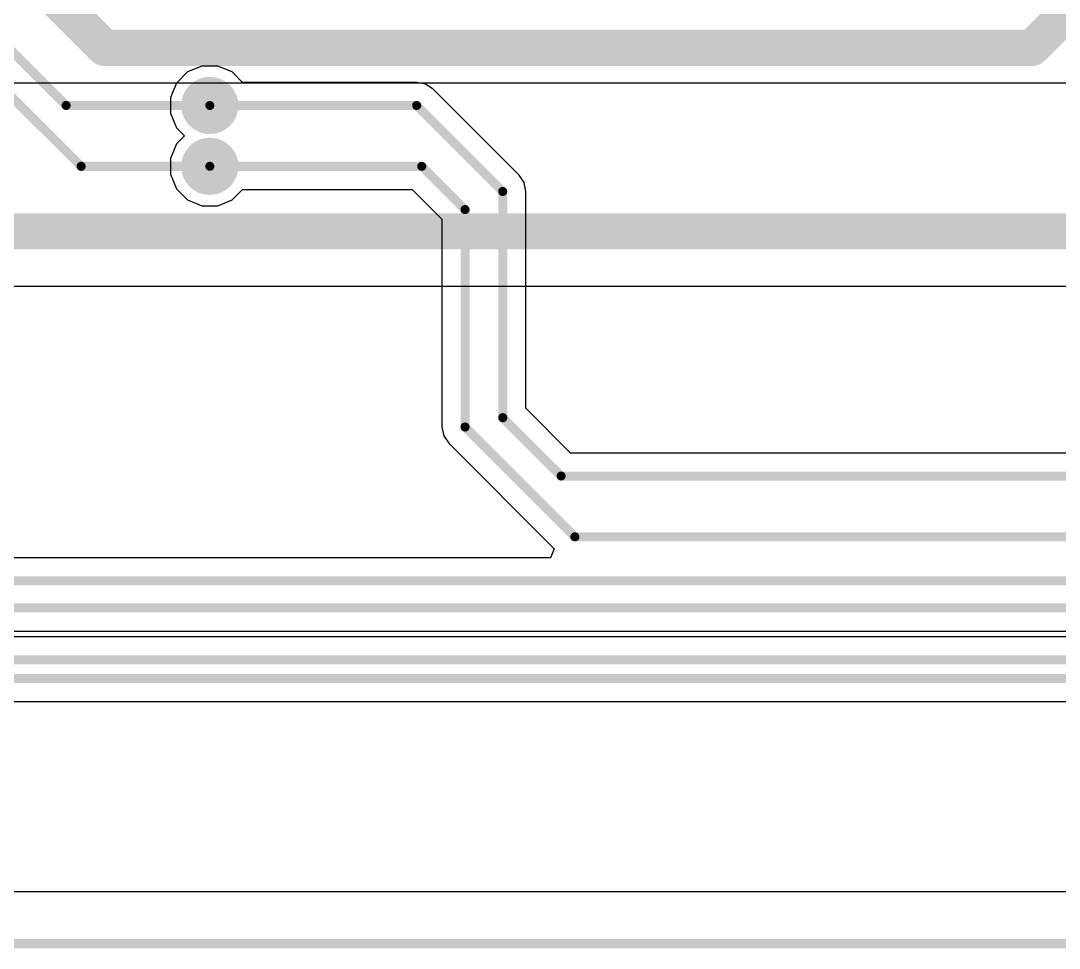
# Model space of a CAD drawing. Header units: millimetres. Extents: x 1 to 134, y -1 to 87.
# Drawn here: x 39.29 to 53.86, y -1.3 to 11.72 of the extents above; entities that cross this region are included whole.
import ezdxf

# ---------------------------------------------------------------- set-up
doc = ezdxf.new("R2010")
doc.units = ezdxf.units.MM
for name, color, linetype in [('BottomLayer', 5, 'Continuous'), ('BottomSolder', 6, 'Continuous'), ('TopLayer', 1, 'Continuous'), ('TopOverlay', 2, 'Continuous'), ('TopSolder', 216, 'Continuous'), ('ViaHoleLayer', 16, 'Continuous')]:
    doc.layers.add(name, color=color, linetype=linetype)

# ---------------------------------------------------------------- blocks, each defined once
blk = doc.blocks.new('1_1376430_8_1')
at = {"layer": 'TopOverlay', "const_width": 0.127}
blk.add_lwpolyline([(-56.35, -18.833), (56.35, -18.833)], dxfattribs=at)
blk.add_lwpolyline([(-56.35, -18.833), (56.35, -18.833)], dxfattribs=at)

msp = doc.modelspace()

# ---------------------------------------------------------------- hatches: boundary and pattern name
at = {"layer": 'BottomLayer'}
h = msp.add_hatch(color=5, dxfattribs=at)
edge = h.paths.add_edge_path()
edge.add_arc((41.939, 10.529), 0.3, 0, 360)
h = msp.add_hatch(color=5, dxfattribs=at)
edge = h.paths.add_edge_path()
edge.add_arc((41.939, 9.675), 0.3, 0, 360)
at = {"layer": 'BottomSolder'}
h = msp.add_hatch(color=6, dxfattribs=at)
edge = h.paths.add_edge_path()
edge.add_arc((41.939, 10.529), 0.402, 0, 360)
h = msp.add_hatch(color=6, dxfattribs=at)
edge = h.paths.add_edge_path()
edge.add_arc((41.939, 9.675), 0.402, 0, 360)
at = {"layer": 'TopLayer'}
h = msp.add_hatch(color=1, dxfattribs=at)
edge = h.paths.add_edge_path()
edge.add_arc((41.939, 10.529), 0.3, 0, 360)
h = msp.add_hatch(color=1, dxfattribs=at)
edge = h.paths.add_edge_path()
edge.add_arc((41.939, 9.675), 0.3, 0, 360)
at = {"layer": 'TopSolder'}
h = msp.add_hatch(color=216, dxfattribs=at)
edge = h.paths.add_edge_path()
edge.add_arc((41.939, 10.529), 0.402, 0, 360)
h = msp.add_hatch(color=216, dxfattribs=at)
edge = h.paths.add_edge_path()
edge.add_arc((41.939, 9.675), 0.402, 0, 360)
at = {"layer": 'ViaHoleLayer'}
h = msp.add_hatch(color=16, dxfattribs=at)
edge = h.paths.add_edge_path()
edge.add_arc((41.939, 10.529), 0.15, 0, 360)
h = msp.add_hatch(color=16, dxfattribs=at)
edge = h.paths.add_edge_path()
edge.add_arc((41.939, 9.675), 0.15, 0, 360)

# ---------------------------------------------------------------- linework, layer by layer
at = {"layer": 'BottomLayer'}
for p, q in [((41.829, 11.083), (41.626, 10.999)), ((42.05, 11.083), (41.829, 11.083)), ((42.253, 10.999), (42.05, 11.083)), ((41.626, 10.999), (41.47, 10.843)), ((42.399, 10.853), (42.253, 10.999)), ((41.47, 10.843), (41.385, 10.639)), ((44.843, 10.853), (42.399, 10.853)), ((44.967, 10.828), (44.843, 10.853)), ((45.072, 10.758), (44.967, 10.828)), ((46.279, 9.551), (45.072, 10.758)), ((41.385, 10.639), (41.385, 10.419)), ((41.385, 10.419), (41.47, 10.215)), ((41.47, 10.215), (41.583, 10.102)), ((41.583, 10.102), (41.47, 9.989)), ((41.47, 9.989), (41.385, 9.785)), ((41.385, 9.785), (41.385, 9.565)), ((41.385, 9.565), (41.47, 9.361)), ((46.349, 9.446), (46.279, 9.551)), ((41.47, 9.361), (41.626, 9.205)), ((42.253, 9.205), (42.399, 9.351)), ((42.399, 9.351), (44.78, 9.351)), ((44.78, 9.351), (45.197, 8.934)), ((46.374, 9.322), (46.349, 9.446)), ((41.626, 9.205), (41.829, 9.121)), ((42.05, 9.121), (42.253, 9.205)), ((46.374, 6.281), (46.374, 9.322)), ((41.829, 9.121), (42.05, 9.121)), ((45.197, 8.934), (45.197, 6.016)), ((47.003, 5.651), (46.374, 6.281)), ((45.197, 6.016), (45.222, 5.892)), ((45.222, 5.892), (45.292, 5.787)), ((45.292, 5.787), (46.771, 4.307)), ((100.279, 5.651), (47.003, 5.651)), ((46.771, 4.307), (46.719, 4.18)), ((46.719, 4.18), (16.935, 4.18)), ((16.643, 3.152), (106.244, 3.152)), ((133.985, -0.508), (1.041, -0.508))]:
    msp.add_line(p, q, dxfattribs=at)
at = {"layer": 'BottomLayer', "const_width": 0.127}
for points in [[(41.939, 10.529), (44.843, 10.529)], [(44.843, 10.529), (46.05, 9.322)], [(41.939, 9.675), (44.914, 9.675)], [(44.914, 9.675), (45.521, 9.068)], [(46.05, 6.147), (46.05, 9.322)], [(45.521, 6.016), (45.521, 9.068)], [(46.05, 6.147), (46.869, 5.328)], [(45.521, 6.016), (47.062, 4.474)], [(46.869, 5.328), (100.738, 5.328)], [(47.062, 4.474), (100.766, 4.474)], [(16.801, 3.857), (106.076, 3.857)], [(16.643, 3.476), (106.244, 3.476)]]:
    msp.add_lwpolyline(points, dxfattribs=at)
at = {"layer": 'BottomLayer', "const_width": 0.0635}
for points in [[(41.908, 10.529, 1), (41.971, 10.529, 1)], [(44.811, 10.529, 1), (44.875, 10.529, 1)], [(44.811, 10.529, 1), (44.875, 10.529, 1)], [(41.908, 9.675, 1), (41.971, 9.675, 1)], [(44.882, 9.675, 1), (44.945, 9.675, 1)], [(44.882, 9.675, 1), (44.945, 9.675, 1)], [(46.018, 9.322, 1), (46.082, 9.322, 1)], [(46.018, 9.322, 1), (46.082, 9.322, 1)], [(45.489, 9.068, 1), (45.553, 9.068, 1)], [(45.489, 9.068, 1), (45.553, 9.068, 1)], [(46.018, 6.147, 1), (46.082, 6.147, 1)], [(46.018, 6.147, 1), (46.082, 6.147, 1)], [(45.489, 6.016, 1), (45.553, 6.016, 1)], [(45.489, 6.016, 1), (45.553, 6.016, 1)], [(46.838, 5.328, 1), (46.901, 5.328, 1)], [(46.838, 5.328, 1), (46.901, 5.328, 1)], [(47.031, 4.474, 1), (47.094, 4.474, 1)], [(47.031, 4.474, 1), (47.094, 4.474, 1)]]:
    msp.add_lwpolyline(points, format="xyb", close=True, dxfattribs=at)
at = {"layer": 'TopLayer'}
for p, q in [((34.571, 10.846), (59.509, 10.846)), ((39.118, 7.994), (55.026, 7.994)), ((96.198, 3.071), (30.335, 3.071)), ((11.656, 2.162), (96.332, 2.162)), ((134.01, -0.508), (1.041, -0.508))]:
    msp.add_line(p, q, dxfattribs=at)
for points, const_width in [([(53.476, 11.337), (55.833, 13.695)], 0.508), ([(38.48, 13.318), (40.461, 11.337)], 0.508), ([(37.668, 12.783), (39.922, 10.529)], 0.127), ([(37.135, 12.672), (40.132, 9.675)], 0.127), ([(40.461, 11.337), (53.476, 11.337)], 0.508), ([(39.922, 10.529), (41.939, 10.529)], 0.127), ([(40.132, 9.675), (41.939, 9.675)], 0.127), ([(32.785, 8.763), (55.026, 8.763)], 0.508), ([(11.764, 2.747), (96.332, 2.747)], 0.127), ([(11.656, 2.485), (96.332, 2.485)], 0.127)]:
    msp.add_lwpolyline(points, dxfattribs=dict(at, const_width=const_width))
for points, const_width in [([(40.334, 11.337, 1), (40.588, 11.337, 1)], 0.254), ([(40.334, 11.337, 1), (40.588, 11.337, 1)], 0.254), ([(53.349, 11.337, 1), (53.603, 11.337, 1)], 0.254), ([(53.349, 11.337, 1), (53.603, 11.337, 1)], 0.254), ([(39.891, 10.529, 1), (39.954, 10.529, 1)], 0.0635), ([(39.891, 10.529, 1), (39.954, 10.529, 1)], 0.0635), ([(41.908, 10.529, 1), (41.971, 10.529, 1)], 0.0635), ([(40.1, 9.675, 1), (40.164, 9.675, 1)], 0.0635), ([(40.1, 9.675, 1), (40.164, 9.675, 1)], 0.0635), ([(41.908, 9.675, 1), (41.971, 9.675, 1)], 0.0635)]:
    msp.add_lwpolyline(points, format="xyb", close=True, dxfattribs=dict(at, const_width=const_width))

# ---------------------------------------------------------------- block references
msp.add_blockref('1_1376430_8_1', (67.535, 17.597))

doc.saveas('drawing.dxf')
